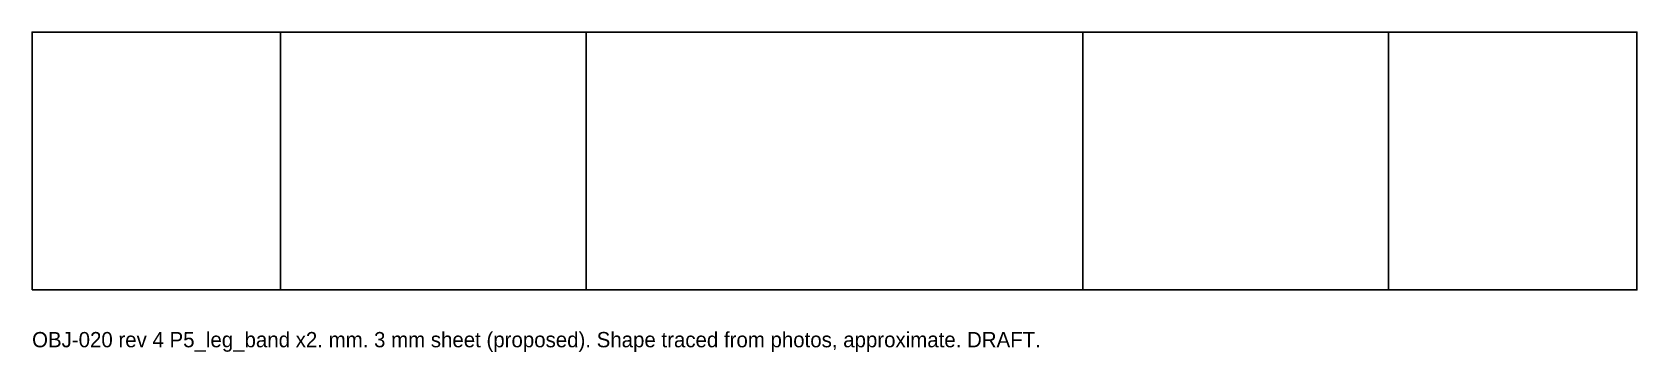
# Model space of a CAD drawing. Header units: millimetres. Extents: x 0 to 840, y -32 to 135.
import ezdxf

# ---------------------------------------------------------------- set-up
doc = ezdxf.new("R2010")
doc.units = ezdxf.units.MM
for name, color, linetype in [('BEND', 5, 'Continuous'), ('CUT', 7, 'Continuous'), ('NOTE', 8, 'Continuous')]:
    doc.layers.add(name, color=color, linetype=linetype)

msp = doc.modelspace()

# ---------------------------------------------------------------- linework, layer by layer
at = {"layer": 'BEND'}
for p, q in [((130, 0), (130, 135)), ((290, 0), (290, 135)), ((550, 0), (550, 135)), ((710, 0), (710, 135))]:
    msp.add_line(p, q, dxfattribs=at)
at = {"layer": 'CUT'}
msp.add_lwpolyline([(0, 0), (840, 0), (840, 135), (0, 135)], close=True, dxfattribs=at)

# ---------------------------------------------------------------- texts
at = {"layer": 'NOTE'}
msp.add_text('OBJ-020 rev 4 P5_leg_band x2. mm. 3 mm sheet (proposed). Shape traced from photos, approximate. DRAFT.', height=8, dxfattribs=at).set_placement((0, -30))

doc.saveas('drawing.dxf')
